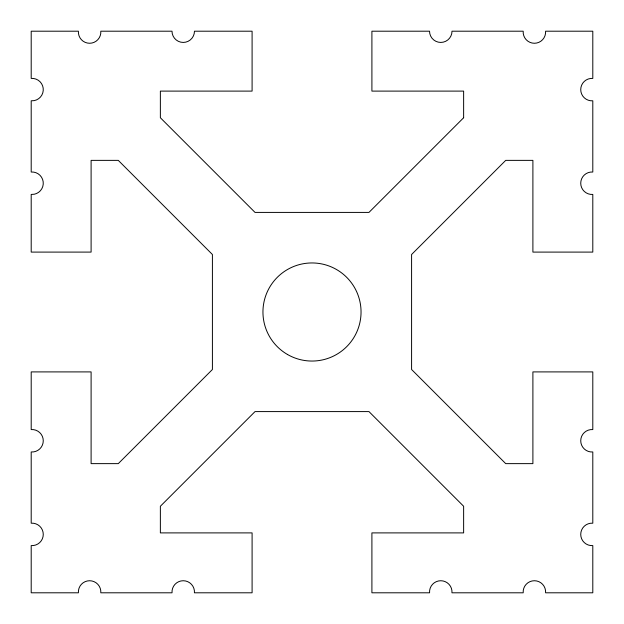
<?xml version="1.0" encoding="UTF-8"?>
<svg xmlns="http://www.w3.org/2000/svg" width="624" height="624" viewBox="0 0 624 624"><rect width="100%" height="100%" fill="white"/><g stroke="black" fill="none" stroke-linecap="round" stroke-linejoin="round"><path stroke-width="0.94" d="M463.632 117.741L368.963 212.41L255.037 212.41L160.368 117.741L160.368 91.104L252.096 91.104L252.096 31.2L194.462 31.2A11.232 11.232 0 0 1 183.23 42.432A11.232 11.232 0 0 1 171.998 31.2L100.807 31.2A11.232 11.232 0 0 1 89.606 43.267A11.232 11.232 0 0 1 78.406 31.2L31.2 31.2L31.2 78.406A11.232 11.232 0 0 1 43.165 88.07A11.232 11.232 0 0 1 34.265 100.612L31.2 100.807L31.2 172.029A11.232 11.232 0 0 1 43.165 181.693A11.232 11.232 0 0 1 34.265 194.236L31.2 194.431L31.2 252.096L91.104 252.096L91.104 160.368L118.279 160.368L212.41 254.498L212.41 369.502L118.279 463.632L91.104 463.632L91.104 371.904L31.2 371.904L31.2 429.569A11.232 11.232 0 0 1 43.267 440.77A11.232 11.232 0 0 1 31.2 451.971L31.2 523.193A11.232 11.232 0 0 1 43.267 534.394A11.232 11.232 0 0 1 31.2 545.594L31.2 592.8L78.406 592.8A11.232 11.232 0 0 1 89.606 580.733A11.232 11.232 0 0 1 100.807 592.8L172.029 592.8A11.232 11.232 0 0 1 183.23 580.733A11.232 11.232 0 0 1 194.431 592.8L252.096 592.8L252.096 532.896L160.368 532.896L160.368 506.259L255.037 411.59L368.963 411.59L463.632 506.259L463.632 532.896L371.904 532.896L371.904 592.8L429.569 592.8A11.232 11.232 0 0 1 440.77 580.733A11.232 11.232 0 0 1 451.971 592.8L523.193 592.8A11.232 11.232 0 0 1 534.394 580.733A11.232 11.232 0 0 1 545.594 592.8L592.8 592.8L592.8 545.594A11.232 11.232 0 0 1 580.733 534.394A11.232 11.232 0 0 1 592.8 523.193L592.8 451.971A11.232 11.232 0 0 1 580.733 440.77A11.232 11.232 0 0 1 592.8 429.569L592.8 371.904L532.896 371.904L532.896 463.632L505.721 463.632L411.59 369.502L411.59 254.498L505.721 160.368L532.896 160.368L532.896 252.096L592.8 252.096L592.8 194.431A11.232 11.232 0 0 1 580.733 183.23A11.232 11.232 0 0 1 592.8 172.029L592.8 100.807A11.232 11.232 0 0 1 580.733 89.606A11.232 11.232 0 0 1 592.8 78.406L592.8 31.2L545.594 31.2A11.232 11.232 0 0 1 534.394 43.267A11.232 11.232 0 0 1 523.193 31.2L452.002 31.2A11.232 11.232 0 0 1 440.77 42.432A11.232 11.232 0 0 1 429.538 31.2L371.904 31.2L371.904 91.104L463.632 91.104L463.632 117.741M287.477 354.479A49.046 49.046 0 0 0 361.046 312A49.046 49.046 0 0 0 287.477 269.521A49.046 49.046 0 0 0 287.477 354.479"/></g></svg>
